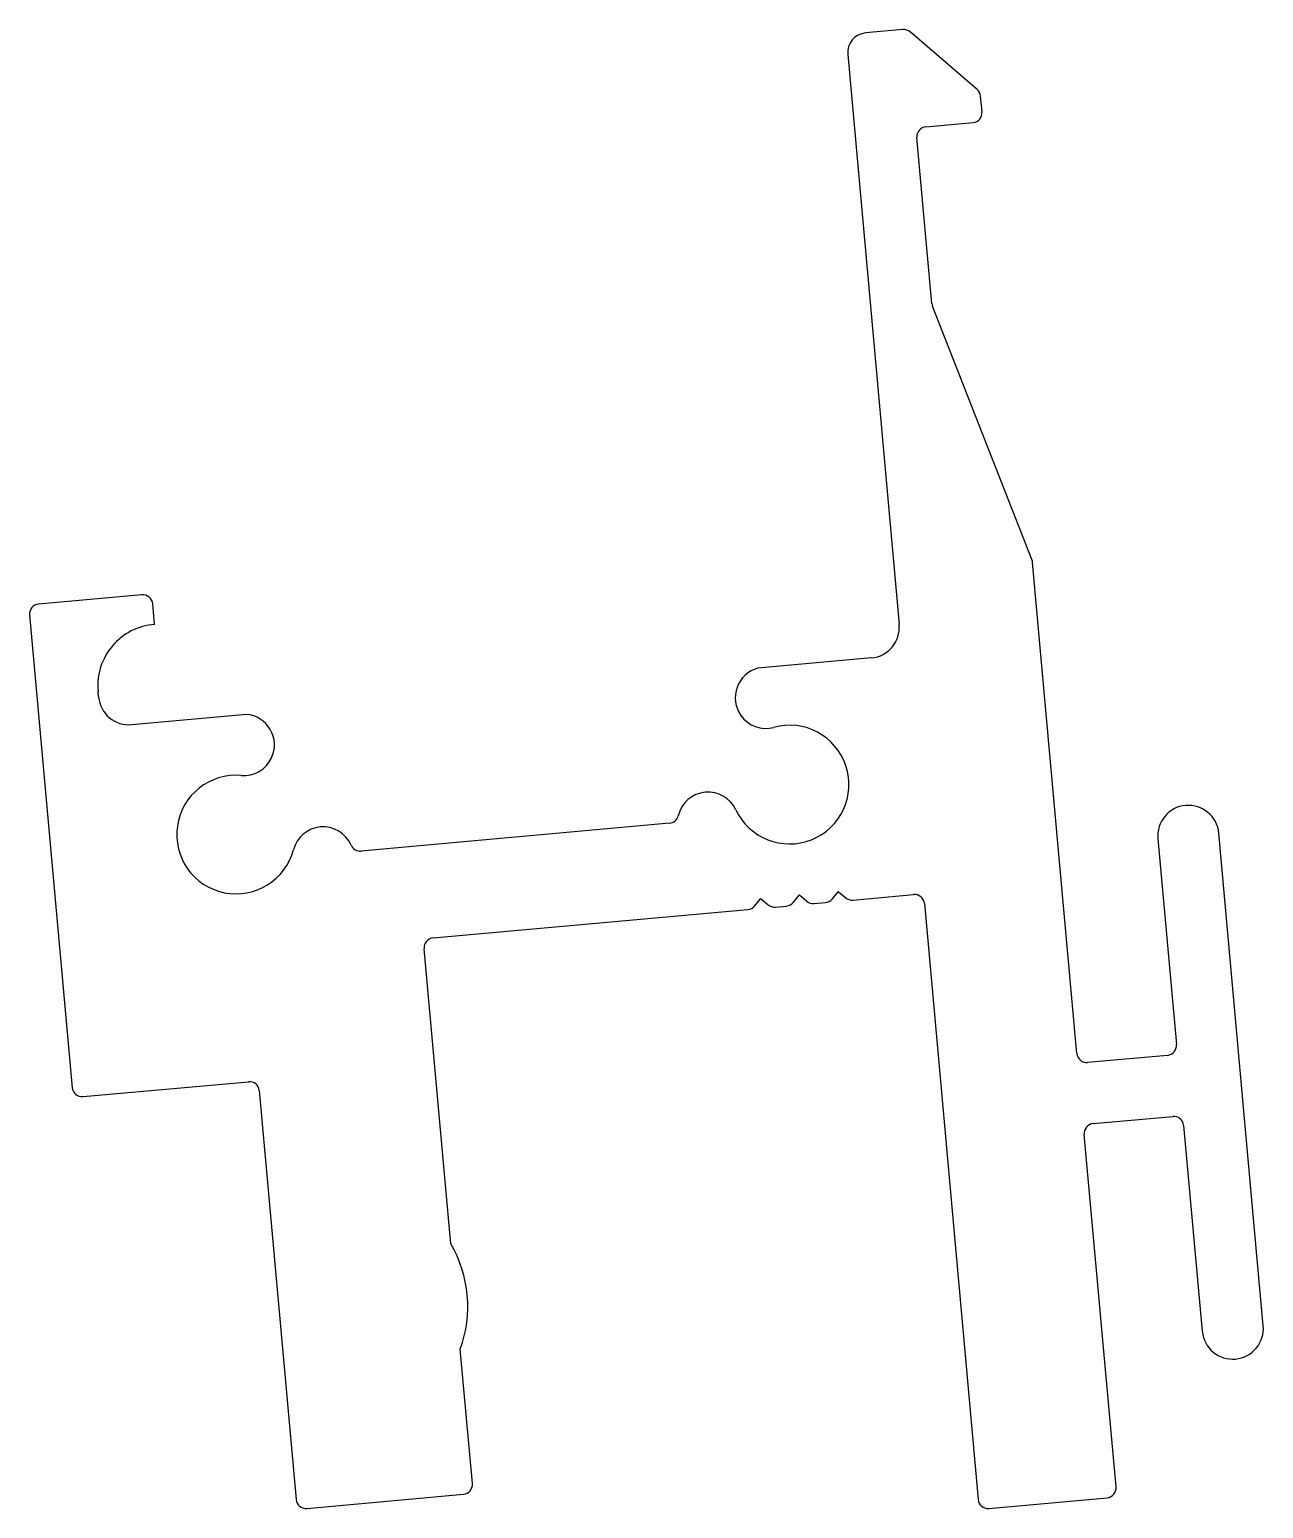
# Model space of a CAD drawing. Extents: x -16.5 to 15.2, y 5.3 to 43.3.
import ezdxf

# ---------------------------------------------------------------- set-up
doc = ezdxf.new("R2010")
doc.units = 0
doc.layers.get('0').update_dxf_attribs({"linetype": 'CONTINUOUS'})

msp = doc.modelspace()

# ---------------------------------------------------------------- linework, layer by layer
for p, q in [((5.951, 43.314), (4.995, 43.228)), ((7.859, 41.775), (6.139, 43.254)), ((4.535, 42.676), (5.856, 28.032)), ((7.983, 41.202), (7.947, 41.605)), ((6.539, 40.817), (7.753, 40.926)), ((6.693, 36.279), (6.309, 40.541)), ((9.28, 29.664), (6.71, 36.209)), ((9.283, 29.628), (9.28, 29.664)), ((10.421, 17.016), (9.283, 29.628)), ((-13.595, 28.798), (-16.251, 28.559)), ((-13.271, 28.037), (-13.319, 28.568)), ((-16.482, 28.283), (-15.386, 16.14)), ((5.143, 27.177), (2.225, 26.914)), ((-14.71, 26.176), (-14.724, 26.325)), ((-10.912, 25.728), (-13.855, 25.463)), ((-0.045, 22.931), (-7.966, 22.217)), ((12.499, 22.533), (12.976, 17.246)), ((15.209, 10.026), (14.067, 22.675)), ((2.139, 20.805), (2.294, 20.991)), ((2.306, 20.992), (2.491, 20.837)), ((3.135, 20.895), (3.29, 21.08)), ((3.301, 21.081), (3.487, 20.926)), ((3.67, 20.869), (3.962, 20.896)), ((4.131, 20.985), (4.286, 21.17)), ((4.297, 21.171), (4.483, 21.016)), ((4.666, 20.959), (6.227, 21.1)), ((4.666, 20.959), (4.666, 20.959)), ((-6.118, 19.986), (1.97, 20.716)), ((1.97, 20.716), (1.97, 20.716)), ((2.674, 20.78), (2.966, 20.806)), ((6.503, 20.87), (7.884, 5.565)), ((-5.664, 12.132), (-6.348, 19.71)), ((12.746, 16.97), (10.697, 16.785)), ((-15.11, 15.91), (-10.86, 16.294)), ((-10.584, 16.064), (-9.637, 5.565)), ((10.838, 15.217), (12.888, 15.402)), ((11.426, 5.885), (10.608, 14.941)), ((13.163, 15.172), (13.64, 9.885)), ((-5.109, 5.974), (-5.42, 9.428)), ((-9.361, 5.335), (-5.339, 5.698)), ((8.16, 5.335), (11.195, 5.609))]:
    msp.add_line(p, q)
for centre, radius, start, end in [((5.973, 43.061), 0.254, 49.3265, 95.1568), ((5.041, 42.722), 0.508, 95.1568, 185.1568), ((7.694, 41.583), 0.254, 5.1568, 49.3265), ((7.73, 41.179), 0.254, 275.1568, 5.1568), ((6.562, 40.564), 0.254, 95.1568, 185.1568), ((6.946, 36.302), 0.254, 185.1568, 201.436), ((-16.229, 28.306), 0.254, 95.1568, 185.1568), ((-13.572, 28.545), 0.254, 5.1568, 95.1568), ((-13.155, 26.466), 1.575, 94.2327, 185.1568), ((5.072, 27.961), 0.787, 275.1568, 5.1568), ((2.432, 26.154), 0.787, 105.2398, 215.1568), ((-13.926, 26.247), 0.787, 185.1568, 275.1568), ((-10.979, 24.944), 0.787, 335.1568, 85.0739), ((3.039, 23.924), 1.524, 205.0739, 105.2398), ((2.432, 26.154), 0.787, 215.1568, 285.2398), ((-10.979, 24.944), 0.787, 265.0738, 335.1568), ((-11.178, 22.641), 1.524, 85.0738, 345.2397), ((0.946, 22.944), 0.787, 95.1568, 166.6708), ((0.946, 22.944), 0.787, 25.0739, 95.1568), ((13.283, 22.604), 0.787, 95.1568, 185.1568), ((13.283, 22.604), 0.787, 5.1568, 95.1568), ((-8.943, 22.052), 0.787, 95.1568, 165.2397), ((-8.943, 22.052), 0.787, 23.6428, 95.1568), ((-0.068, 23.184), 0.254, 275.1568, 346.6708), ((-7.989, 22.47), 0.254, 203.6428, 275.1568), ((2.3, 20.985), 0.008, 50.1568, 140.1568), ((2.943, 21.055), 0.25, 275.1568, 320.1568), ((3.296, 21.075), 0.008, 50.1568, 140.1568), ((3.647, 21.118), 0.25, 230.1568, 275.1568), ((3.939, 21.145), 0.25, 275.1568, 320.1568), ((4.292, 21.165), 0.008, 50.1568, 140.1568), ((4.643, 21.208), 0.25, 230.1568, 275.1568), ((6.25, 20.847), 0.254, 5.1568, 95.1568), ((1.947, 20.965), 0.25, 275.1568, 320.1568), ((2.652, 21.028), 0.25, 230.1568, 275.1568), ((-6.095, 19.733), 0.254, 95.1568, 185.1568), ((12.723, 17.223), 0.254, 275.1568, 5.1568), ((10.674, 17.038), 0.254, 185.1568, 275.1568), ((-15.133, 16.163), 0.254, 185.1568, 275.1568), ((-10.837, 16.041), 0.254, 5.1568, 95.1568), ((10.861, 14.964), 0.254, 95.1568, 185.1568), ((12.91, 15.149), 0.254, 5.1568, 95.1568), ((-8.401, 10.522), 3.175, 339.8458, 30.4679), ((14.425, 9.955), 0.787, 185.1568, 275.1568), ((14.425, 9.955), 0.787, 275.1568, 5.1568), ((-5.361, 5.951), 0.254, 275.1568, 5.1568), ((11.173, 5.862), 0.254, 275.1568, 5.1568), ((-9.384, 5.588), 0.254, 185.1568, 275.1568), ((8.137, 5.588), 0.254, 185.1568, 275.1568)]:
    msp.add_arc(centre, radius, start, end)

doc.saveas('drawing.dxf')
